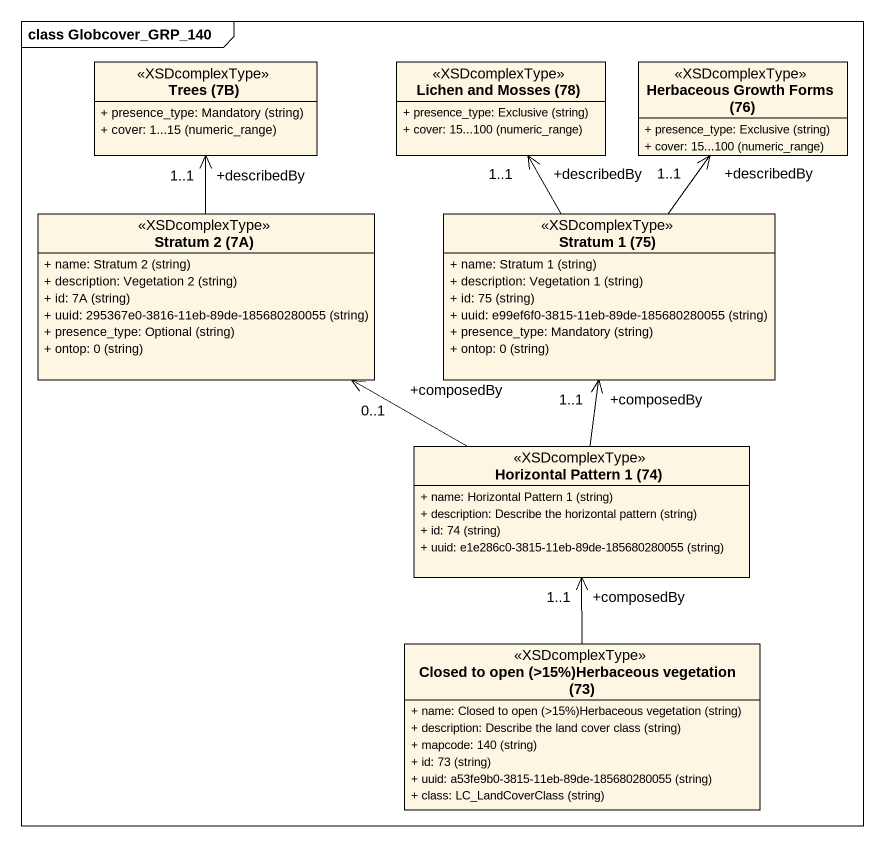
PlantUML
@startuml
mainframe class Globcover_GRP_140
hide circle
hide empty members
skinparam classAttributeIconSize 0
class "Trees (7B)" as Trees_7B <<XSDcomplexType>> {
  {field} + presence_type: Mandatory (string)
  {field} + cover: 1...15 (numeric_range)
}
class "Lichen and Mosses (78)" as Lichen_and_Mosses_78 <<XSDcomplexType>> {
  {field} + presence_type: Exclusive (string)
  {field} + cover: 15...100 (numeric_range)
}
class "Herbaceous Growth Forms (76)" as Herbaceous_Growth_Forms_76 <<XSDcomplexType>> {
  {field} + presence_type: Exclusive (string)
  {field} + cover: 15...100 (numeric_range)
}
class "Stratum 2 (7A)" as Stratum_2_7A <<XSDcomplexType>> {
  {field} + name: Stratum 2 (string)
  {field} + description: Vegetation 2 (string)
  {field} + id: 7A (string)
  {field} + uuid: 295367e0-3816-11eb-89de-185680280055 (string)
  {field} + presence_type: Optional (string)
  {field} + ontop: 0 (string)
}
class "Stratum 1 (75)" as Stratum_1_75 <<XSDcomplexType>> {
  {field} + name: Stratum 1 (string)
  {field} + description: Vegetation 1 (string)
  {field} + id: 75 (string)
  {field} + uuid: e99ef6f0-3815-11eb-89de-185680280055 (string)
  {field} + presence_type: Mandatory (string)
  {field} + ontop: 0 (string)
}
class "Horizontal Pattern 1 (74)" as Horizontal_Pattern_1_74 <<XSDcomplexType>> {
  {field} + name: Horizontal Pattern 1 (string)
  {field} + description: Describe the horizontal pattern (string)
  {field} + id: 74 (string)
  {field} + uuid: e1e286c0-3815-11eb-89de-185680280055 (string)
}
class "Closed to open (>15%)Herbaceous vegetation (73)" as Closed_to_open_15 <<XSDcomplexType>> {
  {field} + name: Closed to open (>15%)Herbaceous vegetation (string)
  {field} + description: Describe the land cover class (string)
  {field} + mapcode: 140 (string)
  {field} + id: 73 (string)
  {field} + uuid: a53fe9b0-3815-11eb-89de-185680280055 (string)
  {field} + class: LC_LandCoverClass (string)
}
Stratum_2_7A -up-> "+describedBy\n1..1" Trees_7B
Stratum_1_75 -up-> "+describedBy\n1..1" Lichen_and_Mosses_78
Stratum_1_75 -up-> "+describedBy\n1..1" Herbaceous_Growth_Forms_76
Horizontal_Pattern_1_74 -left-> "+composedBy\n0..1" Stratum_2_7A
Horizontal_Pattern_1_74 -up-> "+composedBy\n1..1" Stratum_1_75
Closed_to_open_15 -up-> "+composedBy\n1..1" Horizontal_Pattern_1_74
@enduml
